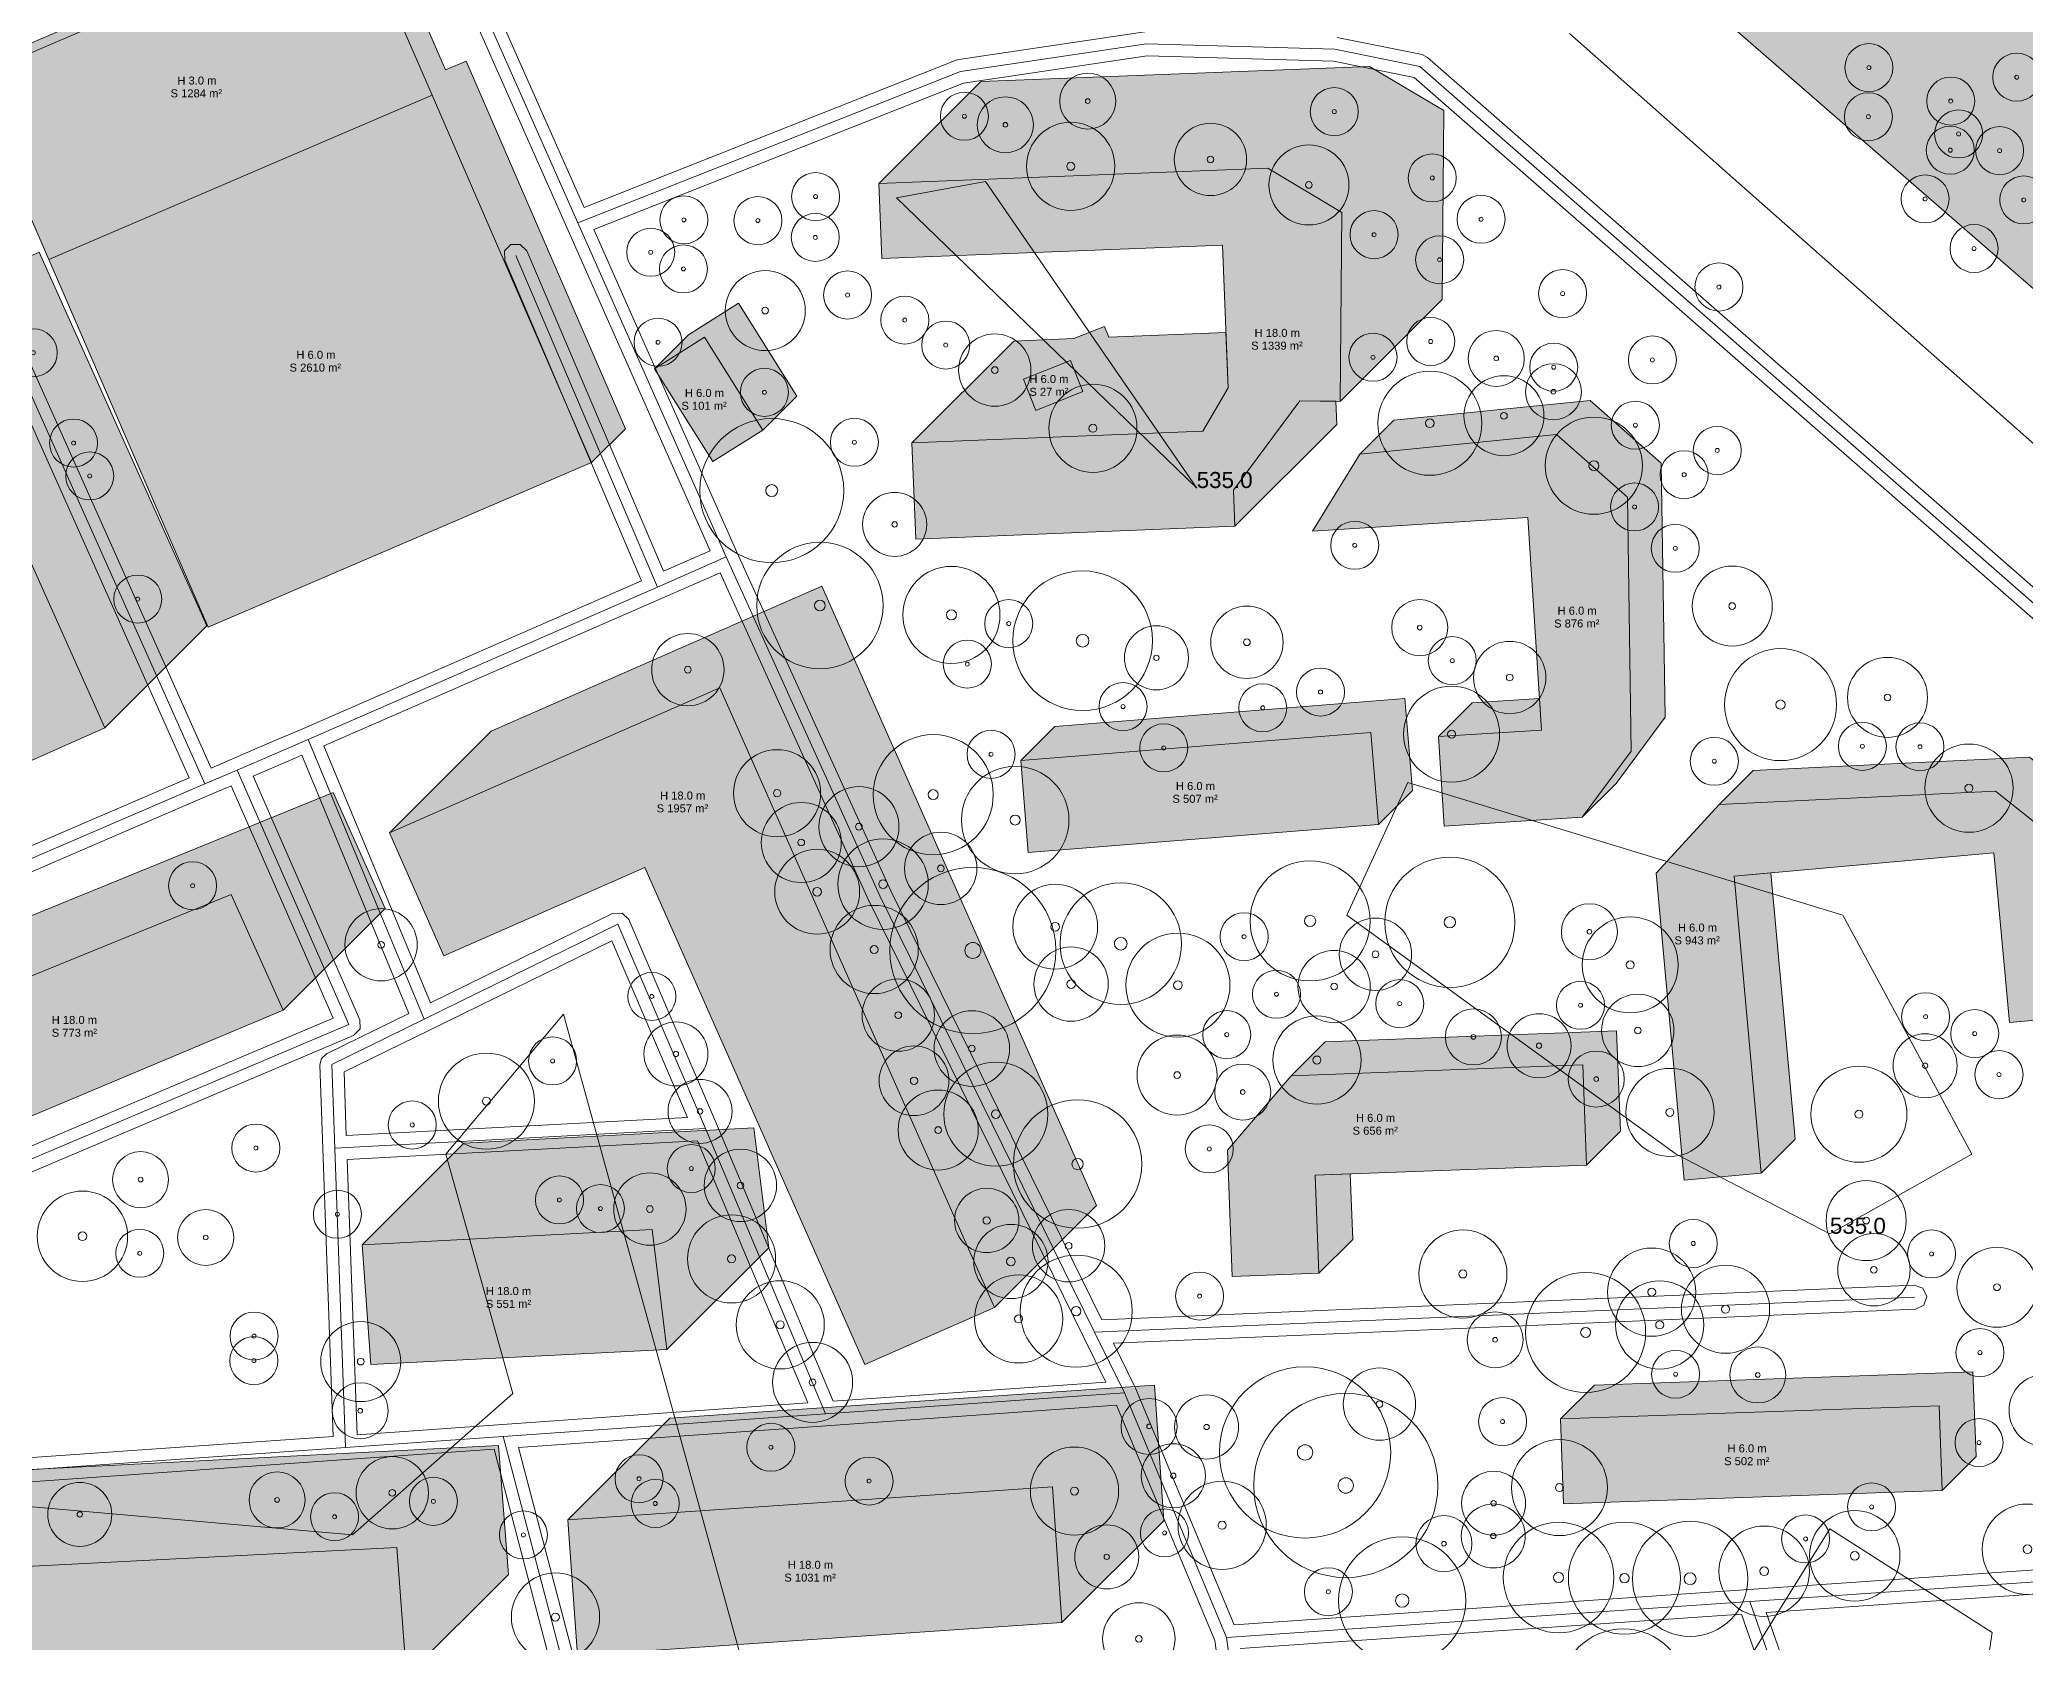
# Model space of a CAD drawing. Header units: metres. Extents: x -4 to 1086, y -7 to 929.
# Drawn here: x 686.2 to 934.3, y 372.3 to 572.6 of the extents above; entities that cross this region are included whole.
import ezdxf

# ---------------------------------------------------------------- set-up
doc = ezdxf.new("R2010")
doc.units = ezdxf.units.M
doc.header["$MEASUREMENT"] = 0
for name, color, linetype, lineweight, true_color in [('TPX_BUILDING_AREAS_TEXT', 7, 'CONTINUOUS', 0, 0x000000), ('TPX_BUILDING_HEIGHTS_TEXT', 7, 'CONTINUOUS', 0, 0x000000), ('TPX_BUILDINGS', 7, 'CONTINUOUS', 0, 0x000000), ('TPX_BUILDINGS_HATCH', 7, 'CONTINUOUS', 0, 0xf0f0f0), ('TPX_BUILDINGS_SHADOWS_HATCH', 7, 'CONTINUOUS', 0, 0x000000), ('TPX_BUILDINGS_SHADOWS_OUTLINES', 7, 'CONTINUOUS', 0, 0x000000), ('TPX_CONTOUR_LINES_5M', 7, 'CONTINUOUS', 0, 0x969696), ('TPX_CONTOUR_LINES_5M_TEXT', 7, 'CONTINUOUS', 0, 0x000000), ('TPX_ROADS_AXES', 7, 'CONTINUOUS', 0, 0x323232), ('TPX_ROADS_CONTOURS', 7, 'CONTINUOUS', 0, 0x646464), ('TPX_VEGETATION_GREEN_SPACES', 7, 'CONTINUOUS', 0, 0x58ba48), ('TPX_VEGETATION_GREEN_SPACES_HATCH', 7, 'CONTINUOUS', 0, 0x58ba48), ('TPX_VEGETATION_TREES_INDIVIDUAL', 7, 'CONTINUOUS', 0, 0x136734), ('TPX_WATERWAYS', 7, 'CONTINUOUS', 0, 0x7aafdf)]:
    doc.layers.add(name, color=color, linetype=linetype, lineweight=lineweight, true_color=true_color)
doc.styles.add('TPX_TEXTE', font='arial.ttf')

# ---------------------------------------------------------------- blocks, each defined once
blk = doc.blocks.new('TREETR004_CR047')
at = {"layer": 'TPX_VEGETATION_TREES_INDIVIDUAL'}
for radius in [4.72, 0.417]:
    blk.add_circle((0, 0, 0.04), radius, dxfattribs=at)
blk = doc.blocks.new('TREETR003_CR035')
at = {"layer": 'TPX_VEGETATION_TREES_INDIVIDUAL'}
for radius in [3.5, 0.292]:
    blk.add_circle((0, 0, 0.04), radius, dxfattribs=at)
blk = doc.blocks.new('TREETR010_CR115')
at = {"layer": 'TPX_VEGETATION_TREES_INDIVIDUAL'}
for radius in [11.5, 0.958]:
    blk.add_circle((0, 0, 0.04), radius, dxfattribs=at)
blk = doc.blocks.new('TREETR007_CR075')
at = {"layer": 'TPX_VEGETATION_TREES_INDIVIDUAL'}
for radius in [7.5, 0.708]:
    blk.add_circle((0, 0, 0.04), radius, dxfattribs=at)
blk = doc.blocks.new('TREETR008_CR090')
at = {"layer": 'TPX_VEGETATION_TREES_INDIVIDUAL'}
for radius in [9, 0.75]:
    blk.add_circle((0, 0, 0.04), radius, dxfattribs=at)
blk = doc.blocks.new('TREETR005_CR054')
at = {"layer": 'TPX_VEGETATION_TREES_INDIVIDUAL'}
for radius in [5.44, 0.458]:
    blk.add_circle((0, 0, 0.04), radius, dxfattribs=at)
blk = doc.blocks.new('TREETR003_CR030')
at = {"layer": 'TPX_VEGETATION_TREES_INDIVIDUAL'}
for radius in [3, 0.25]:
    blk.add_circle((0, 0, 0.04), radius, dxfattribs=at)
blk = doc.blocks.new('TREETR010_CR104')
at = {"layer": 'TPX_VEGETATION_TREES_INDIVIDUAL'}
for radius in [10.37, 1]:
    blk.add_circle((0, 0, 0.04), radius, dxfattribs=at)
blk = doc.blocks.new('TREETR005_CR055')
at = {"layer": 'TPX_VEGETATION_TREES_INDIVIDUAL'}
for radius in [5.51, 0.5]:
    blk.add_circle((0, 0, 0.04), radius, dxfattribs=at)
blk = doc.blocks.new('TREETR006_CR075')
at = {"layer": 'TPX_VEGETATION_TREES_INDIVIDUAL'}
for radius in [7.5, 0.625]:
    blk.add_circle((0, 0, 0.04), radius, dxfattribs=at)
blk = doc.blocks.new('TREETR007_CR080')
at = {"layer": 'TPX_VEGETATION_TREES_INDIVIDUAL'}
for radius in [8.03, 0.708]:
    blk.add_circle((0, 0, 0.04), radius, dxfattribs=at)
blk = doc.blocks.new('TREETR005_CR057')
at = {"layer": 'TPX_VEGETATION_TREES_INDIVIDUAL'}
for radius in [5.65, 0.542]:
    blk.add_circle((0, 0, 0.04), radius, dxfattribs=at)
blk = doc.blocks.new('TREETR008_CR087')
at = {"layer": 'TPX_VEGETATION_TREES_INDIVIDUAL'}
for radius in [8.72, 0.792]:
    blk.add_circle((0, 0, 0.04), radius, dxfattribs=at)
blk = doc.blocks.new('TREETR006_CR070')
at = {"layer": 'TPX_VEGETATION_TREES_INDIVIDUAL'}
for radius in [7, 0.583]:
    blk.add_circle((0, 0, 0.04), radius, dxfattribs=at)
blk = doc.blocks.new('TREETR006_CR067')
at = {"layer": 'TPX_VEGETATION_TREES_INDIVIDUAL'}
for radius in [6.72, 0.625]:
    blk.add_circle((0, 0, 0.04), radius, dxfattribs=at)
blk = doc.blocks.new('TREETR006_CR069')
at = {"layer": 'TPX_VEGETATION_TREES_INDIVIDUAL'}
for radius in [6.91, 0.625]:
    blk.add_circle((0, 0, 0.04), radius, dxfattribs=at)
blk = doc.blocks.new('TREETR005_CR040')
at = {"layer": 'TPX_VEGETATION_TREES_INDIVIDUAL'}
for radius in [4.02, 0.458]:
    blk.add_circle((0, 0, 0.04), radius, dxfattribs=at)
blk = doc.blocks.new('TREETR008_CR072')
at = {"layer": 'TPX_VEGETATION_TREES_INDIVIDUAL'}
for radius in [7.2, 0.75]:
    blk.add_circle((0, 0, 0.04), radius, dxfattribs=at)
blk = doc.blocks.new('TREETR008_CR080')
at = {"layer": 'TPX_VEGETATION_TREES_INDIVIDUAL'}
for radius in [7.95, 0.833]:
    blk.add_circle((0, 0, 0.04), radius, dxfattribs=at)
blk = doc.blocks.new('TREETR008_CR076')
at = {"layer": 'TPX_VEGETATION_TREES_INDIVIDUAL'}
for radius in [7.59, 0.792]:
    blk.add_circle((0, 0, 0.04), radius, dxfattribs=at)
blk = doc.blocks.new('TREETR003_CR040')
at = {"layer": 'TPX_VEGETATION_TREES_INDIVIDUAL'}
for radius in [4, 0.333]:
    blk.add_circle((0, 0, 0.04), radius, dxfattribs=at)
blk = doc.blocks.new('TREETR004_CR050')
at = {"layer": 'TPX_VEGETATION_TREES_INDIVIDUAL'}
for radius in [5, 0.417]:
    blk.add_circle((0, 0, 0.04), radius, dxfattribs=at)
blk = doc.blocks.new('TREETR005_CR053')
at = {"layer": 'TPX_VEGETATION_TREES_INDIVIDUAL'}
for radius in [5.3, 0.542]:
    blk.add_circle((0, 0, 0.04), radius, dxfattribs=at)
blk = doc.blocks.new('TREETR005_CR044')
at = {"layer": 'TPX_VEGETATION_TREES_INDIVIDUAL'}
for radius in [4.36, 0.458]:
    blk.add_circle((0, 0, 0.04), radius, dxfattribs=at)
blk = doc.blocks.new('TREETR005_CR046')
at = {"layer": 'TPX_VEGETATION_TREES_INDIVIDUAL'}
for radius in [4.64, 0.542]:
    blk.add_circle((0, 0, 0.04), radius, dxfattribs=at)
blk = doc.blocks.new('TREETR010_CR107')
at = {"layer": 'TPX_VEGETATION_TREES_INDIVIDUAL'}
for radius in [10.7, 0.958]:
    blk.add_circle((0, 0, 0.04), radius, dxfattribs=at)
blk = doc.blocks.new('TREETR004_CR045')
at = {"layer": 'TPX_VEGETATION_TREES_INDIVIDUAL'}
for radius in [4.52, 0.417]:
    blk.add_circle((0, 0, 0.04), radius, dxfattribs=at)
blk = doc.blocks.new('TREETR007_CR079')
at = {"layer": 'TPX_VEGETATION_TREES_INDIVIDUAL'}
for radius in [7.9, 0.667]:
    blk.add_circle((0, 0, 0.04), radius, dxfattribs=at)
blk = doc.blocks.new('TREETR005_CR060')
at = {"layer": 'TPX_VEGETATION_TREES_INDIVIDUAL'}
for radius in [6, 0.5]:
    blk.add_circle((0, 0, 0.04), radius, dxfattribs=at)
blk = doc.blocks.new('TREETR007_CR081')
at = {"layer": 'TPX_VEGETATION_TREES_INDIVIDUAL'}
for radius in [8.14, 0.708]:
    blk.add_circle((0, 0, 0.04), radius, dxfattribs=at)
blk = doc.blocks.new('TREETR006_CR061')
at = {"layer": 'TPX_VEGETATION_TREES_INDIVIDUAL'}
for radius in [6.07, 0.625]:
    blk.add_circle((0, 0, 0.04), radius, dxfattribs=at)
blk = doc.blocks.new('TREETR005_CR065')
at = {"layer": 'TPX_VEGETATION_TREES_INDIVIDUAL'}
for radius in [6.5, 0.542]:
    blk.add_circle((0, 0, 0.04), radius, dxfattribs=at)

msp = doc.modelspace()

# ---------------------------------------------------------------- hatches: boundary and pattern name
at = {"layer": 'TPX_BUILDINGS_HATCH'}
for points in [[(725.4, 588.29), (677.51, 567.71), (687.32, 545.12), (735.23, 565.68), (725.4, 588.29)], [(735.23, 565.68), (687.32, 545.12), (707.24, 499.18), (755.15, 519.75), (735.23, 565.68)], [(839.63, 556.54), (791.04, 554.65), (791.41, 545.26), (833.99, 546.92), (834.7, 529.09), (831.52, 523.7), (795.17, 522.21), (795.67, 510.17), (835.54, 511.8), (835.35, 516.31), (843.63, 527.46), (848.69, 527.41), (848.91, 551.03), (839.63, 556.54)], [(769.24, 535.43), (763, 531.49), (770.32, 519.9), (776.56, 523.83), (769.24, 535.43)], [(673.4, 533.34), (655.84, 525.55), (676.78, 478.82), (694.33, 486.61), (673.4, 533.34)], [(814.98, 532.53), (809.11, 530.18), (810.68, 526.27), (816.55, 528.63), (814.98, 532.53)], [(851.16, 520.8), (845.23, 511.17), (872.12, 512.89), (873.84, 486.34), (860.96, 485.51), (861.68, 474.32), (878.94, 475.43), (885.04, 483.69), (884.57, 515.45), (875.7, 523.28), (851.16, 520.8)], [(771.19, 491.6), (729.9, 473.48), (736.7, 458.14), (761.8, 469.15), (789.31, 407.07), (805.49, 414.17), (771.19, 491.6)], [(852.54, 486.04), (808.79, 482.54), (809.72, 471.03), (853.47, 474.54), (852.54, 486.04)], [(896.05, 477.03), (888.16, 468.47), (891.67, 430.08), (901.31, 430.96), (897.91, 468.08), (930.38, 471.01), (932.32, 449.77), (942.57, 450.7), (940.74, 470.63), (930.57, 478.69), (896.05, 477.03)], [(710.11, 465.8), (666.04, 447.81), (671.99, 432.58), (716.62, 451.32), (710.11, 465.8)], [(842.56, 443.14), (834.61, 433.83), (835.21, 418.04), (846.01, 418.45), (845.55, 430.71), (879.46, 431.97), (878.99, 444.51), (842.56, 443.14)], [(636.82, 422.27), (624, 412.31), (657.94, 370.75), (661.02, 372.4), (667.53, 364.18), (732.02, 368.09), (730.8, 384.18), (671.52, 381.16), (636.82, 422.27)], [(762.71, 423.9), (726.47, 421.99), (727.58, 407.03), (764.56, 408.92), (762.71, 423.9)], [(923.52, 401.89), (876.22, 400.24), (876.6, 389.64), (923.9, 391.29), (923.52, 401.89)], [(812.74, 391.75), (752.2, 387.63), (753.37, 370.68), (813.91, 374.81), (812.74, 391.75)]]:
    msp.add_hatch(color=256, dxfattribs=at).paths.add_polyline_path(points)
at = {"layer": 'TPX_BUILDINGS_SHADOWS_HATCH'}
for points in [[(615.03, 545.47), (602.3, 532.74), (663.29, 559.02), (670.11, 543.35), (682.65, 555.88), (677.51, 567.71), (725.4, 588.29), (735.23, 565.68), (755.15, 519.75), (759.39, 523.99), (739.47, 569.92), (736.9, 568.82), (727.52, 590.41), (679.63, 569.83), (677.7, 567.9), (676.02, 571.75), (615.03, 545.47)], [(803.77, 567.38), (791.04, 554.65), (839.63, 556.54), (848.91, 551.03), (848.69, 527.41), (861.42, 540.14), (861.64, 563.76), (852.36, 569.27), (803.77, 567.38)], [(668.57, 538.28), (655.84, 525.55), (673.4, 533.34), (694.33, 486.61), (707.06, 499.34), (686.12, 546.07), (668.57, 538.28)], [(767.25, 535.73), (763, 531.49), (769.24, 535.43), (776.56, 523.83), (780.8, 528.07), (773.49, 539.67), (767.25, 535.73)], [(841.24, 524.24), (835.35, 516.31), (835.54, 511.8), (848.26, 524.53), (848.14, 527.42), (843.63, 527.46), (841.24, 524.24)], [(855.4, 525.05), (851.16, 520.8), (875.7, 523.28), (884.57, 515.45), (885.04, 483.69), (878.94, 475.43), (883.18, 479.67), (889.29, 487.94), (888.81, 519.7), (879.94, 527.52), (855.4, 525.05)], [(742.62, 486.21), (729.9, 473.48), (771.19, 491.6), (805.49, 414.17), (818.22, 426.9), (783.92, 504.32), (742.62, 486.21)], [(813.03, 486.78), (808.79, 482.54), (852.54, 486.04), (853.47, 474.54), (857.72, 478.78), (856.78, 490.29), (813.03, 486.78)], [(865.2, 489.75), (860.96, 485.51), (873.84, 486.34), (873.59, 490.29), (865.2, 489.75)], [(900.29, 481.27), (896.05, 477.03), (930.57, 478.69), (940.74, 470.63), (942.57, 450.7), (946.81, 454.95), (944.98, 474.87), (934.81, 482.94), (900.29, 481.27)], [(678.77, 460.54), (666.04, 447.81), (710.11, 465.8), (716.62, 451.32), (729.35, 464.04), (722.84, 478.53), (678.77, 460.54)], [(902.51, 468.49), (897.91, 468.08), (901.31, 430.96), (905.56, 435.2), (902.51, 468.49)], [(846.8, 447.39), (842.56, 443.14), (878.99, 444.51), (879.46, 431.97), (883.7, 436.22), (883.23, 448.76), (846.8, 447.39)], [(636.72, 425.04), (624, 412.31), (636.82, 422.27), (671.52, 381.16), (730.8, 384.18), (732.02, 368.09), (744.75, 380.82), (743.53, 396.91), (684.25, 393.89), (649.55, 435), (636.72, 425.04)], [(739.19, 434.72), (726.47, 421.99), (762.71, 423.9), (764.56, 408.92), (777.29, 421.64), (775.43, 436.63), (739.19, 434.72)], [(849.95, 430.88), (845.55, 430.71), (846.01, 418.45), (850.25, 422.69), (849.95, 430.88)], [(764.93, 400.36), (752.2, 387.63), (812.74, 391.75), (813.91, 374.81), (826.64, 387.53), (825.47, 404.48), (764.93, 400.36)], [(880.46, 404.48), (876.22, 400.24), (923.52, 401.89), (923.9, 391.29), (928.14, 395.54), (927.76, 406.14), (880.46, 404.48)]]:
    msp.add_hatch(color=256, dxfattribs=at).paths.add_polyline_path(points)
h = msp.add_hatch(color=256, dxfattribs=at)
h.paths.add_polyline_path([(807.9, 534.94), (795.17, 522.21), (831.52, 523.7), (834.7, 529.09), (834.42, 536.02), (819.77, 535.43), (819.22, 536.78), (815.41, 535.25), (807.9, 534.94)])
h.paths.add_polyline_path([(809.11, 530.18), (814.98, 532.53), (816.55, 528.63), (810.68, 526.27), (809.11, 530.18)], flags=16)
at = {"layer": 'TPX_VEGETATION_GREEN_SPACES_HATCH'}
msp.add_hatch(color=256, dxfattribs=at).paths.add_polyline_path([(546.47, 926.42), (500.93, 926.42), (505.78, 922.62), (603.76, 836.34), (752.01, 700.86), (1051.45, 440.53), (1073.61, 418.27), (1081.31, 410.63), (1081.31, 449.98), (1073.23, 457.85), (945.52, 573.69), (811.99, 691.91), (681.19, 809.31), (546.47, 926.42)])

# ---------------------------------------------------------------- linework, layer by layer
at = {"layer": 'TPX_BUILDINGS', "elevation": 0.04}
for points in [[(725.4, 588.29), (677.51, 567.71), (687.32, 545.12), (735.23, 565.68)], [(735.23, 565.68), (687.32, 545.12), (707.24, 499.18), (755.15, 519.75)], [(839.63, 556.54), (791.04, 554.65), (791.41, 545.26), (833.99, 546.92), (834.7, 529.09), (831.52, 523.7), (795.17, 522.21), (795.67, 510.17), (835.54, 511.8), (835.35, 516.31), (843.63, 527.46), (848.69, 527.41), (848.91, 551.03)], [(769.24, 535.43), (763, 531.49), (770.32, 519.9), (776.56, 523.83)], [(673.4, 533.34), (655.84, 525.55), (676.78, 478.82), (694.33, 486.61)], [(814.98, 532.53), (809.11, 530.18), (810.68, 526.27), (816.55, 528.63)], [(851.16, 520.8), (845.23, 511.17), (872.12, 512.89), (873.84, 486.34), (860.96, 485.51), (861.68, 474.32), (878.94, 475.43), (885.04, 483.69), (884.57, 515.45), (875.7, 523.28)], [(771.19, 491.6), (729.9, 473.48), (736.7, 458.14), (761.8, 469.15), (789.31, 407.07), (805.49, 414.17)], [(852.54, 486.04), (808.79, 482.54), (809.72, 471.03), (853.47, 474.54)], [(896.05, 477.03), (888.16, 468.47), (891.67, 430.08), (901.31, 430.96), (897.91, 468.08), (930.38, 471.01), (932.32, 449.77), (942.57, 450.7), (940.74, 470.63), (930.57, 478.69)], [(710.11, 465.8), (666.04, 447.81), (671.99, 432.58), (716.62, 451.32)], [(842.56, 443.14), (834.61, 433.83), (835.21, 418.04), (846.01, 418.45), (845.55, 430.71), (879.46, 431.97), (878.99, 444.51)], [(636.82, 422.27), (624, 412.31), (657.94, 370.75), (661.02, 372.4), (667.53, 364.18), (732.02, 368.09), (730.8, 384.18), (671.52, 381.16)], [(762.71, 423.9), (726.47, 421.99), (727.58, 407.03), (764.56, 408.92)], [(923.52, 401.89), (876.22, 400.24), (876.6, 389.64), (923.9, 391.29)], [(812.74, 391.75), (752.2, 387.63), (753.37, 370.68), (813.91, 374.81)]]:
    msp.add_lwpolyline(points, close=True, dxfattribs=at)
at = {"layer": 'TPX_BUILDINGS_SHADOWS_OUTLINES', "elevation": 0.04}
for points in [[(615.03, 545.47), (602.3, 532.74), (663.29, 559.02), (670.11, 543.35), (682.65, 555.88), (677.51, 567.71), (725.4, 588.29), (735.23, 565.68), (755.15, 519.75), (759.39, 523.99), (739.47, 569.92), (736.9, 568.82), (727.52, 590.41), (679.63, 569.83), (677.7, 567.9), (676.02, 571.75)], [(803.77, 567.38), (791.04, 554.65), (839.63, 556.54), (848.91, 551.03), (848.69, 527.41), (861.42, 540.14), (861.64, 563.76), (852.36, 569.27)], [(668.57, 538.28), (655.84, 525.55), (673.4, 533.34), (694.33, 486.61), (707.06, 499.34), (686.12, 546.07)], [(767.25, 535.73), (763, 531.49), (769.24, 535.43), (776.56, 523.83), (780.8, 528.07), (773.49, 539.67)], [(807.9, 534.94), (795.17, 522.21), (831.52, 523.7), (834.7, 529.09), (834.42, 536.02), (819.77, 535.43), (819.22, 536.78), (815.41, 535.25)], [(809.11, 530.18), (814.98, 532.53), (816.55, 528.63), (810.68, 526.27)], [(841.24, 524.24), (835.35, 516.31), (835.54, 511.8), (848.26, 524.53), (848.14, 527.42), (843.63, 527.46)], [(855.4, 525.05), (851.16, 520.8), (875.7, 523.28), (884.57, 515.45), (885.04, 483.69), (878.94, 475.43), (883.18, 479.67), (889.29, 487.94), (888.81, 519.7), (879.94, 527.52)], [(742.62, 486.21), (729.9, 473.48), (771.19, 491.6), (805.49, 414.17), (818.22, 426.9), (783.92, 504.32)], [(813.03, 486.78), (808.79, 482.54), (852.54, 486.04), (853.47, 474.54), (857.72, 478.78), (856.78, 490.29)], [(865.2, 489.75), (860.96, 485.51), (873.84, 486.34), (873.59, 490.29)], [(900.29, 481.27), (896.05, 477.03), (930.57, 478.69), (940.74, 470.63), (942.57, 450.7), (946.81, 454.95), (944.98, 474.87), (934.81, 482.94)], [(678.77, 460.54), (666.04, 447.81), (710.11, 465.8), (716.62, 451.32), (729.35, 464.04), (722.84, 478.53)], [(902.51, 468.49), (897.91, 468.08), (901.31, 430.96), (905.56, 435.2)], [(846.8, 447.39), (842.56, 443.14), (878.99, 444.51), (879.46, 431.97), (883.7, 436.22), (883.23, 448.76)], [(636.72, 425.04), (624, 412.31), (636.82, 422.27), (671.52, 381.16), (730.8, 384.18), (732.02, 368.09), (744.75, 380.82), (743.53, 396.91), (684.25, 393.89), (649.55, 435)], [(739.19, 434.72), (726.47, 421.99), (762.71, 423.9), (764.56, 408.92), (777.29, 421.64), (775.43, 436.63)], [(849.95, 430.88), (845.55, 430.71), (846.01, 418.45), (850.25, 422.69)], [(764.93, 400.36), (752.2, 387.63), (812.74, 391.75), (813.91, 374.81), (826.64, 387.53), (825.47, 404.48)], [(880.46, 404.48), (876.22, 400.24), (923.52, 401.89), (923.9, 391.29), (928.14, 395.54), (927.76, 406.14)]]:
    msp.add_lwpolyline(points, close=True, dxfattribs=at)
at = {"layer": 'TPX_CONTOUR_LINES_5M', "elevation": 0.05}
for points in [[(804.39, 554.89), (793.26, 552.86), (830.76, 516.58), (804.39, 554.89)], [(857.13, 479.77), (849.51, 463.21), (890.69, 433.33), (909.88, 423.39), (927.6, 433.33), (911.48, 463.21), (857.13, 479.77)], [(751.64, 450.84), (736.94, 433.33), (745.32, 403.44), (725.27, 385.77), (646.15, 392.67), (632.15, 373.56), (651.24, 343.67), (641.28, 313.79), (672.52, 289.39), (698.89, 293.53), (725.27, 329.59), (925.64, 343.67), (930.17, 373.56), (909.88, 386.53), (883.51, 344.1), (778.01, 355.23), (751.64, 450.84)]]:
    msp.add_lwpolyline(points, dxfattribs=at)
at = {"layer": 'TPX_ROADS_AXES', "elevation": 0.03}
for points in [[(771.95, 507.96), (753.44, 549.72), (731.07, 600.19), (706.44, 654.13), (662.74, 680.33), (624.86, 664.32)], [(706.84, 479.61), (678.81, 542.29), (665.59, 571.89)], [(1025.25, 189.79), (1013.76, 385.25), (1011.66, 415.63), (1008.3, 430.38), (1004.1, 439.32), (997.56, 447.13), (990.23, 454.17), (858.63, 569.27), (848.02, 571.41), (824.48, 572.09), (801.24, 568.65), (753.44, 549.72)], [(763.37, 504.21), (745.67, 545.64)], [(706.84, 479.61), (710.87, 481.34), (715.49, 483.34), (719.74, 485.16), (763.37, 504.21), (771.95, 507.96)], [(834.47, 372.95), (821.73, 403.52), (817.99, 411.1), (791.18, 465.61), (771.95, 507.96)], [(734.25, 450.19), (719.74, 485.16)], [(710.87, 481.34), (724.83, 449.54), (667.98, 425.48), (654.32, 456.99)], [(594.65, 431.3), (637.17, 449.61), (654.32, 456.99), (673.72, 465.35), (706.84, 479.61)], [(784.37, 400.89), (769.37, 436.55), (758.44, 462.06), (734.25, 450.19), (722.69, 444.53)], [(722.69, 444.53), (723.05, 434.1), (724.4, 396.67)], [(643.18, 440.22), (675.48, 393.24), (724.4, 396.67), (744.12, 398.06), (784.37, 400.89), (821.73, 403.52)], [(723.05, 434.1), (769.37, 436.55)], [(817.99, 411.1), (920.49, 415.47)], [(744.12, 398.06), (756.38, 351.35)], [(899.86, 377.43), (1013.76, 385.25), (1019.98, 385.68), (1039.49, 387.43), (1046.24, 387.9)], [(834.47, 372.95), (899.86, 377.43)], [(900.73, 207.75), (909.13, 230.07), (916.78, 257.03), (920.05, 282.25), (918.48, 308.9), (911.77, 343.3), (899.86, 377.43)], [(836.89, 355.31), (834.47, 372.95)]]:
    msp.add_lwpolyline(points, dxfattribs=at)
at = {"layer": 'TPX_ROADS_CONTOURS', "elevation": 0.03}
for points in [[(824.26, 573.57), (801.03, 570.14), (800.69, 570.05), (754.23, 551.65), (732.45, 600.8)], [(991.22, 455.3), (859.61, 570.4), (858.92, 570.74), (848.32, 572.88)], [(913.19, 343.8), (901.92, 376.07), (1012.36, 383.65), (1023.66, 191.24)], [(836.18, 371.56), (898.82, 375.86), (910.32, 342.91)]]:
    msp.add_lwpolyline(points, dxfattribs=at)
for points in [[(667.58, 571.11), (730.31, 598.22), (752.07, 549.12), (769.97, 508.73), (764.15, 506.19), (747.05, 546.23), (746.23, 547.03), (745.08, 547.02), (744.28, 546.2), (744.29, 545.05), (761.4, 504.99), (719.14, 486.54), (714.9, 484.72), (710.28, 482.72), (707.6, 481.57), (680.18, 542.9)], [(755.45, 548.9), (801.64, 567.19), (824.57, 570.59), (847.85, 569.92), (857.94, 567.88), (989.22, 453.07), (996.47, 446.11), (1002.83, 438.51), (1006.87, 429.89), (1010.17, 415.41), (1012.16, 386.65), (899.75, 378.93), (835.44, 374.52), (823.11, 404.09), (823.07, 404.18), (820.35, 409.7), (920.56, 413.97), (921.6, 414.45), (921.99, 415.53), (921.51, 416.57), (920.43, 416.97), (818.9, 412.64), (792.53, 466.25), (773.32, 508.57)], [(649.25, 528.23), (678.04, 540.34), (704.85, 480.38), (674.53, 467.33), (660.99, 500.26)], [(721.69, 484.37), (763.97, 502.83), (771.2, 505.99), (789.81, 464.99), (789.83, 464.95), (816.64, 410.44), (819.39, 404.86), (785.33, 402.46), (770.76, 437.13), (759.81, 462.65), (758.96, 463.46), (757.78, 463.4), (735.02, 452.24)], [(638.92, 448.73), (653.54, 455.02), (666.61, 424.88), (667.43, 424.08), (668.57, 424.1), (725.42, 448.16), (726.23, 448.99), (726.21, 450.14), (712.85, 480.56), (716.08, 481.96), (718.93, 483.18), (732.32, 450.92), (722.03, 445.88), (721.4, 445.3), (721.19, 444.48), (721.55, 434.04), (722.84, 398.07), (676.23, 394.8), (644.41, 441.07), (643.45, 441.7), (643.43, 441.69)], [(656.29, 456.2), (674.32, 463.97), (707.43, 478.23), (710.1, 479.38), (722.85, 450.33), (668.77, 427.44)], [(724.22, 443.61), (734.91, 448.85), (757.68, 460.01), (767.15, 437.93), (724.5, 435.67)], [(606.78, 418.62), (642.43, 438.66), (674.24, 392.39), (675.58, 391.74), (724.5, 395.18), (742.98, 396.48), (754.47, 352.72), (661.01, 346.25), (619.01, 403.99), (618.94, 404.07)], [(724.6, 432.68), (768.4, 434.99), (782.17, 402.24), (744.01, 399.56), (725.84, 398.28)], [(746.03, 396.69), (784.47, 399.39), (820.76, 401.95), (833.01, 372.55), (835.18, 356.73), (757.52, 352.9)]]:
    msp.add_lwpolyline(points, close=True, dxfattribs=at)
at = {"layer": 'TPX_VEGETATION_GREEN_SPACES', "elevation": 0}
msp.add_lwpolyline([(546.47, 926.42), (500.93, 926.42), (505.78, 922.62), (603.76, 836.34), (752.01, 700.86), (1051.45, 440.53), (1073.61, 418.27), (1081.31, 410.63), (1081.31, 449.98), (1073.23, 457.85), (945.52, 573.69), (811.99, 691.91), (681.19, 809.31)], close=True, dxfattribs=at)
at = {"layer": 'TPX_WATERWAYS', "elevation": 0.01}
msp.add_lwpolyline([(877.34, 573.39), (1009.33, 456.71), (1017.35, 443.87), (1024.98, 424.68), (1028.03, 413.3), (1031.16, 397.98), (1033.05, 374.44), (1034.32, 326.11), (1037.19, 225.47), (1037.03, 203.94), (1040.73, 186.2), (1045.69, 173.87), (1057.17, 163.17), (1081.31, 152.68)], dxfattribs=at)

# ---------------------------------------------------------------- block references
at = {"layer": 'TPX_VEGETATION_TREES_INDIVIDUAL'}
for name, p in [('TREETR003_CR030', (914.75, 569.11, 0.04)), ('TREETR003_CR030', (933.23, 567.92, 0.04)), ('TREETR003_CR035', (817.15, 564.93, 0.04)), ('TREETR003_CR030', (801.73, 563.04, 0.04)), ('TREETR003_CR030', (847.95, 563.62, 0.04)), ('TREETR003_CR030', (914.69, 562.98, 0.04)), ('TREETR003_CR030', (924.98, 564.93, 0.04)), ('TREETR003_CR035', (806.85, 561.97, 0.04)), ('TREETR003_CR030', (925.97, 560.83, 0.04)), ('TREETR005_CR055', (815.02, 556.78, 0.04)), ('TREETR004_CR045', (832.48, 557.64, 0.04)), ('TREETR003_CR030', (924.92, 558.8, 0.04)), ('TREETR003_CR030', (931.09, 558.74, 0.04)), ('TREETR004_CR050', (844.78, 554.45, 0.04)), ('TREETR003_CR030', (860.19, 555.33, 0.04)), ('TREETR003_CR030', (783.14, 553, 0.04)), ('TREETR003_CR030', (921.78, 552.7, 0.04)), ('TREETR003_CR030', (934.11, 552.58, 0.04)), ('TREETR003_CR030', (766.68, 550.09, 0.04)), ('TREETR003_CR030', (775.93, 550, 0.04)), ('TREETR003_CR030', (783.1, 547.89, 0.04)), ('TREETR003_CR030', (852.93, 548.24, 0.04)), ('TREETR003_CR030', (866.3, 550.16, 0.04)), ('TREETR003_CR030', (762.54, 546.04, 0.04)), ('TREETR003_CR030', (927.89, 546.51, 0.04)), ('TREETR003_CR030', (766.63, 543.96, 0.04)), ('TREETR003_CR030', (861.12, 545.1, 0.04)), ('TREETR004_CR050', (776.85, 538.75, 0.04)), ('TREETR003_CR030', (787.14, 540.7, 0.04)), ('TREETR003_CR030', (876.48, 540.87, 0.04)), ('TREETR003_CR030', (896.01, 541.7, 0.04)), ('TREETR003_CR030', (794.29, 537.56, 0.04)), ('TREETR003_CR030', (685.39, 533.49, 0.04)), ('TREETR003_CR030', (763.46, 534.79, 0.04)), ('TREETR003_CR030', (799.4, 534.45, 0.04)), ('TREETR003_CR030', (852.79, 532.92, 0.04)), ('TREETR003_CR030', (860, 534.89, 0.04)), ('TREETR003_CR035', (868.19, 532.77, 0.04)), ('TREETR004_CR045', (805.53, 531.32, 0.04)), ('TREETR003_CR030', (875.37, 531.68, 0.04)), ('TREETR003_CR030', (887.7, 532.58, 0.04)), ('TREETR003_CR030', (776.75, 528.53, 0.04)), ('TREETR005_CR065', (859.9, 524.67, 0.04)), ('TREETR003_CR035', (875.34, 528.61, 0.04)), ('TREETR005_CR055', (817.79, 524.05, 0.04)), ('TREETR004_CR050', (869.15, 525.61, 0.04)), ('TREETR003_CR030', (885.57, 524.43, 0.04)), ('TREETR003_CR030', (690.42, 522.2, 0.04)), ('TREETR008_CR090', (777.66, 516.26, 0.04)), ('TREETR003_CR030', (787.99, 522.29, 0.04)), ('TREETR006_CR061', (880.39, 519.37, 0.04)), ('TREETR003_CR030', (895.81, 521.27, 0.04)), ('TREETR003_CR030', (692.44, 518.09, 0.04)), ('TREETR003_CR030', (891.67, 518.24, 0.04)), ('TREETR003_CR030', (885.47, 514.21, 0.04)), ('TREETR003_CR040', (793.02, 512.03, 0.04)), ('TREETR003_CR030', (850.51, 509.43, 0.04)), ('TREETR003_CR030', (890.56, 509.05, 0.04)), ('TREETR007_CR079', (783.68, 501.9, 0.04)), ('TREETR006_CR061', (800.11, 500.72, 0.04)), ('TREETR008_CR087', (816.51, 497.5, 0.04)), ('TREETR004_CR050', (897.68, 501.83, 0.04)), ('TREETR003_CR030', (698.45, 502.71, 0.04)), ('TREETR003_CR030', (807.28, 499.63, 0.04)), ('TREETR004_CR045', (837.04, 497.3, 0.04)), ('TREETR003_CR035', (858.63, 499.14, 0.04)), ('TREETR003_CR040', (825.73, 495.36, 0.04)), ('TREETR004_CR045', (767.18, 493.88, 0.04)), ('TREETR003_CR030', (802.1, 494.57, 0.04)), ('TREETR003_CR030', (862.7, 495.01, 0.04)), ('TREETR004_CR045', (869.87, 492.9, 0.04)), ('TREETR006_CR070', (903.72, 489.51, 0.04)), ('TREETR003_CR030', (846.23, 491.08, 0.04)), ('TREETR004_CR050', (917.08, 490.41, 0.04)), ('TREETR003_CR030', (821.56, 489.27, 0.04)), ('TREETR003_CR030', (839.02, 489.11, 0.04)), ('TREETR005_CR060', (862.61, 485.82, 0.04)), ('TREETR003_CR030', (805.07, 483.3, 0.04)), ('TREETR003_CR030', (826.65, 484.11, 0.04)), ('TREETR003_CR030', (913.94, 484.3, 0.04)), ('TREETR003_CR030', (921.13, 484.24, 0.04)), ('TREETR005_CR054', (778.33, 478.44, 0.04)), ('TREETR006_CR075', (797.84, 478.26, 0.04)), ('TREETR003_CR030', (895.44, 482.44, 0.04)), ('TREETR005_CR055', (927.25, 479.07, 0.04)), ('TREETR006_CR067', (808.08, 475.09, 0.04)), ('TREETR004_CR050', (788.56, 474.26, 0.04)), ('TREETR004_CR050', (781.35, 472.28, 0.04)), ('TREETR005_CR053', (783.34, 466.13, 0.04)), ('TREETR005_CR057', (791.57, 467.08, 0.04)), ('TREETR004_CR045', (798.78, 469.05, 0.04)), ('TREETR003_CR030', (705.3, 466.88, 0.04)), ('TREETR010_CR104', (802.79, 458.79, 0.04)), ('TREETR007_CR075', (844.93, 462.48, 0.04)), ('TREETR007_CR081', (862.39, 462.31, 0.04)), ('TREETR005_CR053', (813.08, 461.76, 0.04)), ('TREETR008_CR076', (821.28, 459.64, 0.04)), ('TREETR004_CR045', (728.85, 459.5, 0.04)), ('TREETR005_CR055', (790.46, 458.91, 0.04)), ('TREETR003_CR035', (879.83, 461.13, 0.04)), ('TREETR003_CR030', (836.69, 460.51, 0.04)), ('TREETR004_CR045', (853.1, 458.31, 0.04)), ('TREETR005_CR060', (884.93, 456.99, 0.04)), ('TREETR005_CR046', (815.07, 454.59, 0.04)), ('TREETR005_CR065', (828.42, 454.46, 0.04)), ('TREETR004_CR045', (847.93, 454.28, 0.04)), ('TREETR003_CR030', (762.68, 453.04, 0.04)), ('TREETR004_CR045', (793.47, 450.71, 0.04)), ('TREETR003_CR030', (840.73, 453.32, 0.04)), ('TREETR003_CR030', (856.13, 452.15, 0.04)), ('TREETR003_CR030', (878.72, 451.94, 0.04)), ('TREETR004_CR045', (885.88, 448.8, 0.04)), ('TREETR003_CR030', (921.84, 450.51, 0.04)), ('TREETR003_CR040', (765.69, 445.86, 0.04)), ('TREETR004_CR047', (802.67, 446.53, 0.04)), ('TREETR003_CR030', (834.52, 448.27, 0.04)), ('TREETR005_CR055', (845.79, 445.1, 0.04)), ('TREETR003_CR035', (865.33, 447.98, 0.04)), ('TREETR003_CR040', (873.54, 446.88, 0.04)), ('TREETR003_CR030', (927.98, 448.4, 0.04)), ('TREETR003_CR030', (750.28, 444.99, 0.04)), ('TREETR005_CR044', (795.44, 442.51, 0.04)), ('TREETR004_CR050', (828.31, 443.22, 0.04)), ('TREETR003_CR040', (921.78, 444.38, 0.04)), ('TREETR005_CR060', (742.01, 439.96, 0.04)), ('TREETR005_CR065', (805.67, 438.33, 0.04)), ('TREETR003_CR035', (836.51, 441.1, 0.04)), ('TREETR003_CR035', (880.69, 442.72, 0.04)), ('TREETR005_CR060', (913.51, 438.32, 0.04)), ('TREETR003_CR030', (931.01, 443.27, 0.04)), ('TREETR003_CR040', (768.7, 438.68, 0.04)), ('TREETR005_CR055', (889.89, 438.55, 0.04)), ('TREETR003_CR030', (732.74, 436.98, 0.04)), ('TREETR004_CR050', (798.46, 436.35, 0.04)), ('TREETR007_CR080', (815.88, 432.1, 0.04)), ('TREETR003_CR030', (713.2, 434.1, 0.04)), ('TREETR003_CR030', (832.33, 433.99, 0.04)), ('TREETR003_CR030', (767.61, 431.54, 0.04)), ('TREETR003_CR035', (698.79, 430.15, 0.04)), ('TREETR004_CR045', (773.75, 429.43, 0.04)), ('TREETR003_CR030', (751.14, 427.61, 0.04)), ('TREETR003_CR030', (756.26, 426.54, 0.04)), ('TREETR004_CR045', (762.43, 426.48, 0.04)), ('TREETR004_CR050', (914.41, 425.03, 0.04)), ('TREETR005_CR057', (691.53, 423.07, 0.04)), ('TREETR003_CR030', (723.39, 425.83, 0.04)), ('TREETR005_CR040', (804.52, 425.05, 0.04)), ('TREETR003_CR035', (706.93, 422.92, 0.04)), ('TREETR005_CR055', (772.64, 420.25, 0.04)), ('TREETR005_CR046', (807.55, 419.92, 0.04)), ('TREETR004_CR045', (814.76, 421.89, 0.04)), ('TREETR003_CR030', (892.81, 422.17, 0.04)), ('TREETR003_CR030', (698.7, 420.95, 0.04)), ('TREETR005_CR055', (864.02, 418.36, 0.04)), ('TREETR004_CR045', (915.38, 418.89, 0.04)), ('TREETR003_CR030', (922.58, 420.86, 0.04)), ('TREETR006_CR070', (815.71, 413.71, 0.04)), ('TREETR005_CR055', (887.62, 416.09, 0.04)), ('TREETR005_CR055', (896.84, 413.96, 0.04)), ('TREETR004_CR050', (930.76, 416.7, 0.04)), ('TREETR005_CR055', (778.72, 412.01, 0.04)), ('TREETR005_CR055', (808.51, 412.75, 0.04)), ('TREETR003_CR030', (831.13, 415.6, 0.04)), ('TREETR006_CR075', (879.36, 411.06, 0.04)), ('TREETR005_CR055', (888.61, 411.99, 0.04)), ('TREETR003_CR030', (712.98, 410.6, 0.04)), ('TREETR004_CR050', (726.3, 407.41, 0.04)), ('TREETR003_CR035', (868.05, 410.14, 0.04)), ('TREETR003_CR030', (712.95, 407.53, 0.04)), ('TREETR004_CR050', (782.76, 404.82, 0.04)), ('TREETR003_CR030', (928.63, 408.54, 0.04)), ('TREETR003_CR030', (890.6, 405.84, 0.04)), ('TREETR003_CR035', (900.87, 405.74, 0.04)), ('TREETR003_CR035', (726.24, 401.27, 0.04)), ('TREETR010_CR107', (844.3, 396.06, 0.04)), ('TREETR004_CR045', (853.6, 402.1, 0.04)), ('TREETR004_CR045', (936.78, 401.31, 0.04)), ('TREETR003_CR035', (824.81, 399.31, 0.04)), ('TREETR003_CR040', (832, 399.24, 0.04)), ('TREETR010_CR115', (849.39, 391.93, 0.04)), ('TREETR003_CR030', (868.98, 399.91, 0.04)), ('TREETR003_CR030', (777.55, 396.7, 0.04)), ('TREETR003_CR030', (928.52, 397.3, 0.04)), ('TREETR003_CR040', (827.84, 393.15, 0.04)), ('TREETR005_CR060', (876.09, 391.67, 0.04)), ('TREETR004_CR045', (730.25, 391.02, 0.04)), ('TREETR003_CR030', (761.08, 392.77, 0.04)), ('TREETR003_CR030', (789.83, 392.49, 0.04)), ('TREETR005_CR055', (815.49, 391.23, 0.04)), ('TREETR003_CR040', (691.2, 388.32, 0.04)), ('TREETR003_CR035', (715.86, 390.13, 0.04)), ('TREETR003_CR030', (735.38, 389.95, 0.04)), ('TREETR003_CR030', (763.1, 389.68, 0.04)), ('TREETR005_CR055', (833.94, 386.96, 0.04)), ('TREETR003_CR040', (867.86, 389.71, 0.04)), ('TREETR003_CR030', (915.09, 389.26, 0.04)), ('TREETR003_CR030', (723.03, 388.02, 0.04)), ('TREETR003_CR040', (867.82, 385.62, 0.04)), ('TREETR005_CR057', (934.56, 383.96, 0.04)), ('TREETR003_CR030', (746.63, 385.75, 0.04)), ('TREETR003_CR030', (826.74, 386.01, 0.04)), ('TREETR003_CR035', (861.65, 384.66, 0.04)), ('TREETR006_CR069', (875.98, 380.43, 0.04)), ('TREETR006_CR070', (884.2, 380.35, 0.04)), ('TREETR008_CR072', (892.41, 380.27, 0.04)), ('TREETR003_CR030', (906.84, 385.25, 0.04)), ('TREETR005_CR057', (912.98, 383.14, 0.04)), ('TREETR003_CR040', (819.52, 383.01, 0.04)), ('TREETR008_CR080', (856.44, 377.55, 0.04)), ('TREETR005_CR057', (901.67, 381.21, 0.04)), ('TREETR005_CR055', (750.64, 375.49, 0.04)), ('TREETR003_CR030', (847.21, 378.66, 0.04)), ('TREETR004_CR045', (823.53, 372.76, 0.04)), ('TREETR008_CR080', (884.06, 366.05, 0.04))]:
    msp.add_blockref(name, p, dxfattribs=at)

# ---------------------------------------------------------------- texts
at = {"layer": 'TPX_BUILDING_AREAS_TEXT', "style": 'TPX_TEXTE'}
for s, p in [('S 1284 m²', (702.54, 565.4, 0.05)), ('S 1339 m²', (837.57, 533.87, 0.05)), ('S 2610 m²', (717.41, 531.13, 0.05)), ('S 27 m²', (809.85, 528.1, 0.05)), ('S 101 m²', (766.38, 526.36, 0.05)), ('S 876 m²', (875.42, 499.15, 0.05)), ('S 1957 m²', (763.28, 476.05, 0.05)), ('S 507 m²', (827.73, 477.24, 0.05)), ('S 943 m²', (890.46, 459.55, 0.05)), ('S 773 m²', (687.69, 448.01, 0.05)), ('S 656 m²', (850.24, 435.77, 0.05)), ('S 551 m²', (741.94, 414.13, 0.05)), ('S 502 m²', (896.66, 394.47, 0.05)), ('S 1031 m²', (779.23, 379.92, 0.05))]:
    msp.add_text(s, height=1, dxfattribs=at).set_placement(p)
at = {"layer": 'TPX_BUILDING_HEIGHTS_TEXT', "style": 'TPX_TEXTE'}
for s, p in [('H 3.0 m', (703.39, 567, 0.05)), ('H 18.0 m', (837.99, 535.47, 0.05)), ('H 6.0 m', (718.26, 532.73, 0.05)), ('H 6.0 m', (766.81, 527.96, 0.05)), ('H 6.0 m', (809.85, 529.7, 0.05)), ('H 6.0 m', (875.85, 500.75, 0.05)), ('H 6.0 m', (828.16, 478.84, 0.05)), ('H 18.0 m', (763.7, 477.65, 0.05)), ('H 6.0 m', (890.89, 461.15, 0.05)), ('H 18.0 m', (687.69, 449.61, 0.05)), ('H 6.0 m', (850.66, 437.37, 0.05)), ('H 18.0 m', (741.94, 415.73, 0.05)), ('H 6.0 m', (897.08, 396.07, 0.05)), ('H 18.0 m', (779.66, 381.52, 0.05))]:
    msp.add_text(s, height=1, dxfattribs=at).set_placement(p)
at = {"layer": 'TPX_CONTOUR_LINES_5M_TEXT', "style": 'TPX_TEXTE'}
for p in [(830.76, 516.58, 0.05), (909.88, 423.39, 0.05)]:
    msp.add_text('535.0', height=2, dxfattribs=at).set_placement(p)

doc.saveas('drawing.dxf')
